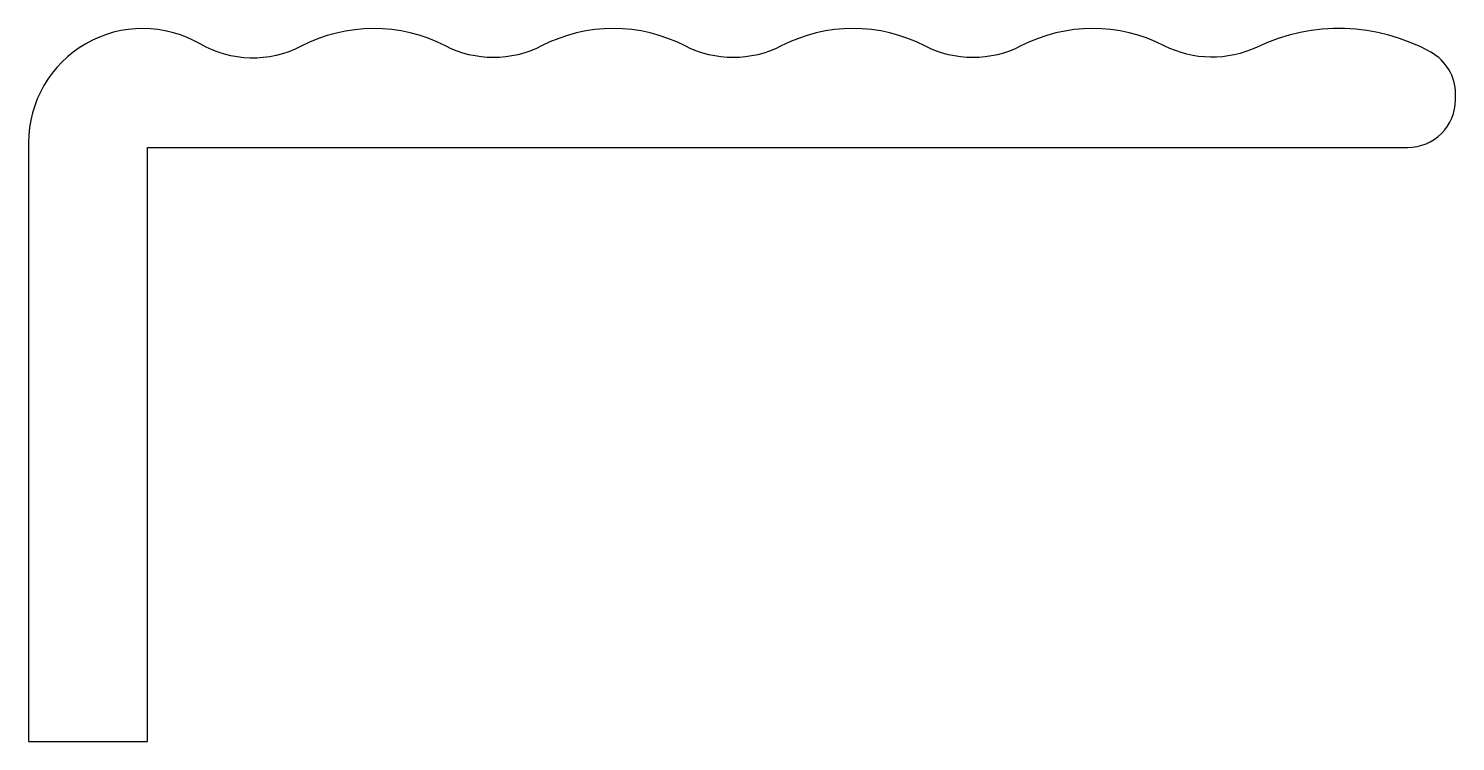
# Model space of a CAD drawing. Extents: x 163.5 to 193.5, y 222 to 237.
import ezdxf

# ---------------------------------------------------------------- set-up
doc = ezdxf.new("R2010")
doc.units = 0
doc.layers.get('0').update_dxf_attribs({"linetype": 'CONTINUOUS'})

msp = doc.modelspace()

# ---------------------------------------------------------------- linework, layer by layer
msp.add_lwpolyline([(192.456, 234.464, 0.414214), (193.456, 235.464), (193.456, 235.59, 0.273084), (192.939, 236.466, 0.241945), (189.284, 236.574, -0.23365), (187.334, 236.602, 0.241801), (184.319, 236.597, -0.242562), (182.303, 236.597, 0.242562), (179.279, 236.597, -0.242562), (177.263, 236.597, 0.242562), (174.239, 236.597, -0.242562), (172.223, 236.597, 0.243798), (169.185, 236.59, -0.257231), (167.063, 236.639, 0.578315), (163.456, 234.563), (163.456, 221.964), (165.956, 221.964), (165.956, 234.464)], format="xyb", close=True)

doc.saveas('drawing.dxf')
